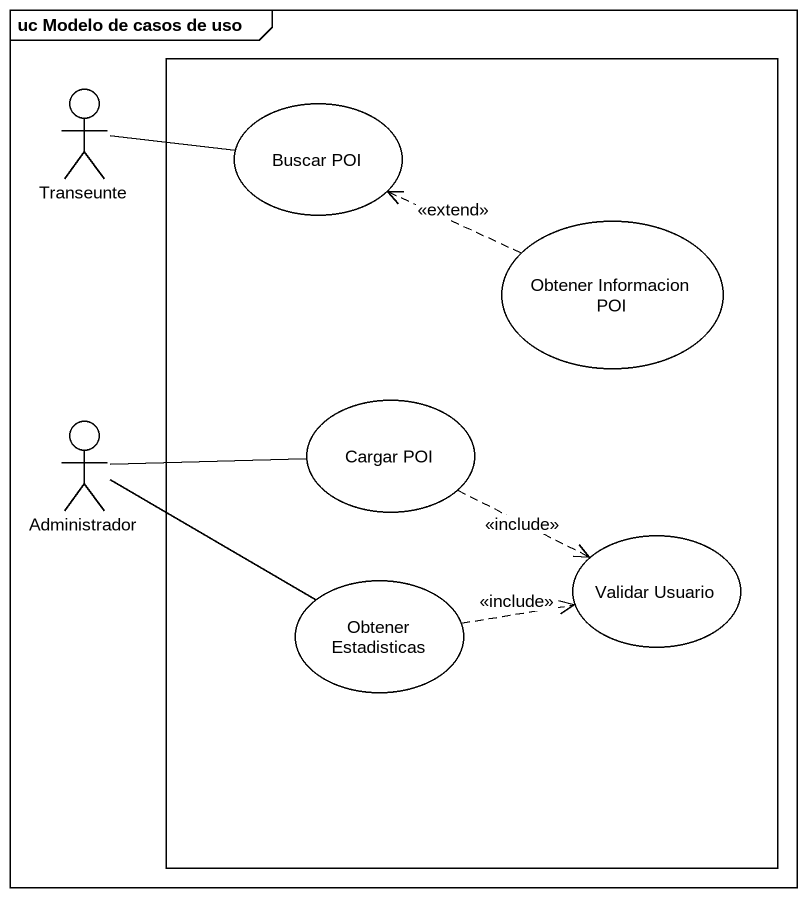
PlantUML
@startuml
mainframe uc Modelo de casos de uso
rectangle " " as rectangle1 {
  usecase "Buscar POI" as Buscar_POI
  usecase "Obtener Informacion POI" as Obtener_Informacion_POI
  usecase "Cargar POI" as Cargar_POI
  usecase "Validar Usuario" as Validar_Usuario
  usecase "Obtener Estadisticas" as Obtener_Estadisticas
}
actor Transeunte
actor Administrador
Transeunte -right- Buscar_POI
Obtener_Informacion_POI .left.> Buscar_POI : <<extend>>
Administrador -right- Cargar_POI
Administrador -right- Obtener_Estadisticas
Cargar_POI .right.> Validar_Usuario : <<include>>
Obtener_Estadisticas .right.> Validar_Usuario : <<include>>
@enduml
